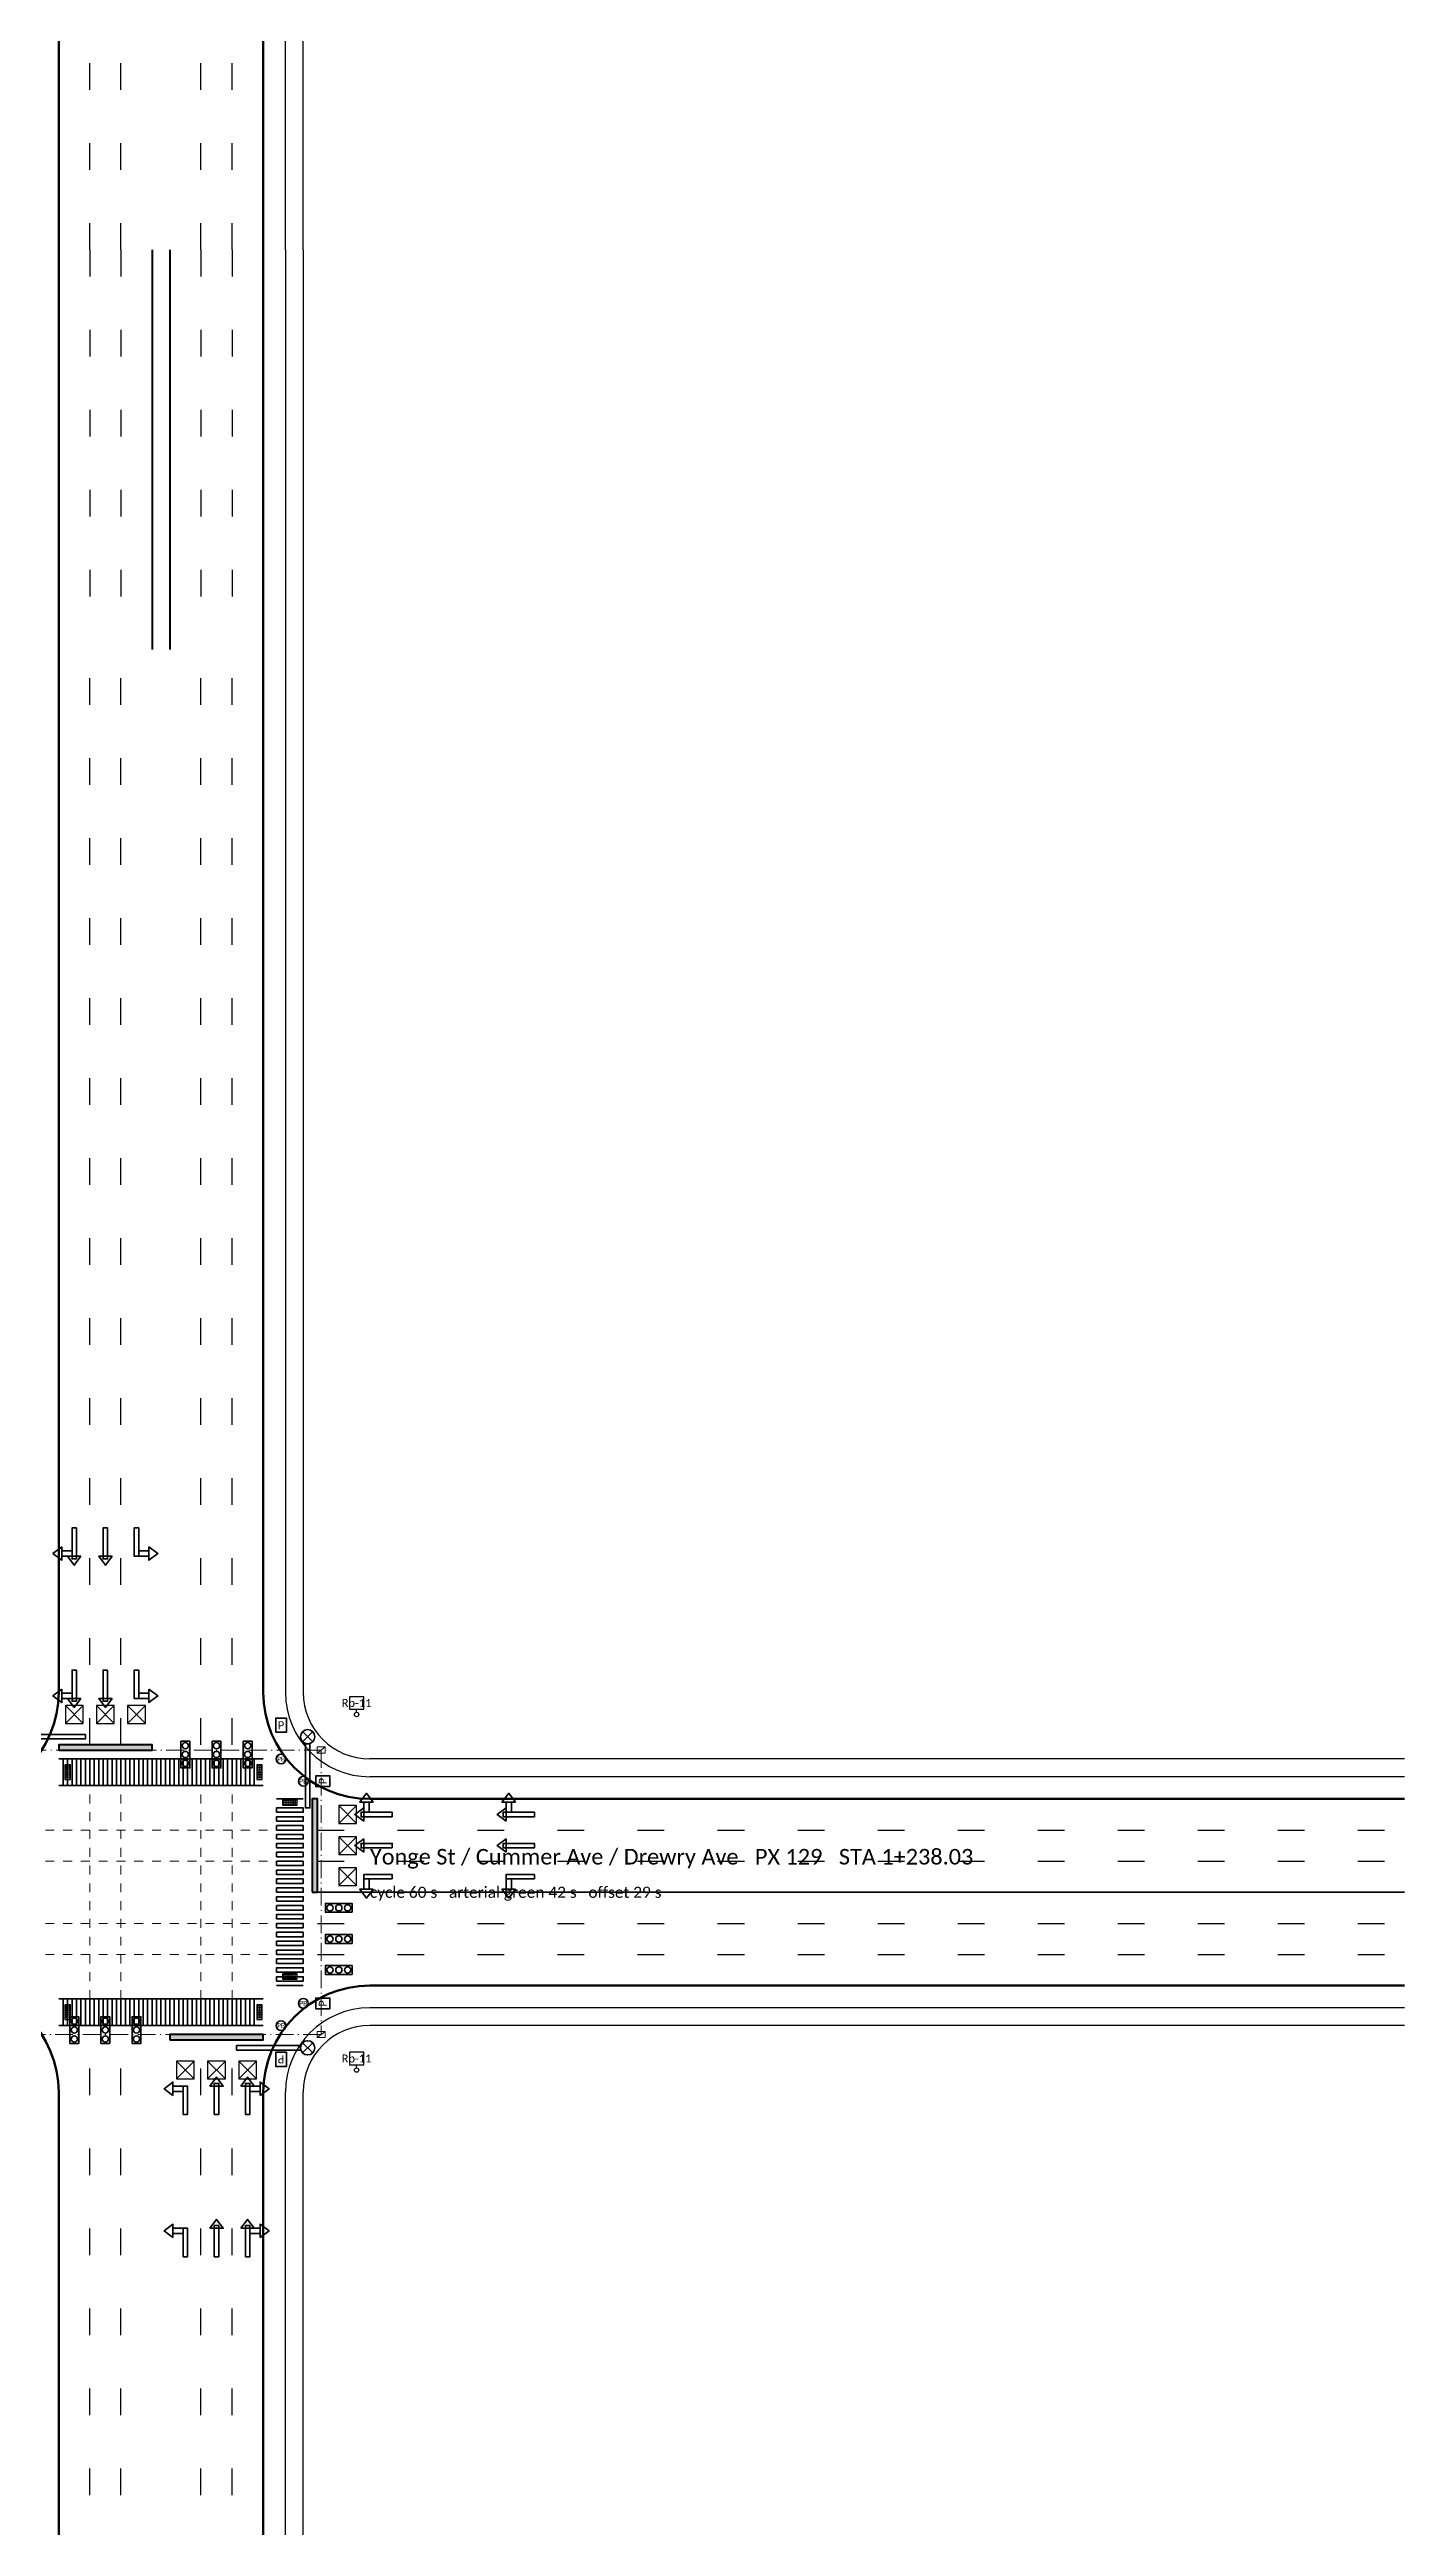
# Model space of a CAD drawing. Header units: metres. Extents: x -175 to 175, y -2157 to 95.
# Drawn here: x -12.5 to 139.8, y -1309.4 to -1030.7 of the extents above; entities that cross this region are included whole.
import ezdxf
from ezdxf.enums import TextEntityAlignment as Align

# ---------------------------------------------------------------- set-up
doc = ezdxf.new("R2010")
doc.units = ezdxf.units.M
for name, pattern in [('EXT_LINE', [2, 1, -1]), ('LANE_LINE', [9, 3, -6]), ('UG_CONDUIT', [3, 2, -0.5, 0, -0.5])]:
    doc.linetypes.add(name, pattern=pattern)
for name, color, linetype, lineweight in [('C-ANNO', 7, 'CONTINUOUS', 18), ('C-CURB', 2, 'CONTINUOUS', 50), ('C-ISLD', 5, 'CONTINUOUS', 40), ('C-MARK', 7, 'CONTINUOUS', 35), ('C-MARK-EXT', 7, 'EXT_LINE', 18), ('C-MARK-LANE', 7, 'LANE_LINE', 25), ('C-MARK-STOP', 7, 'CONTINUOUS', 40), ('C-MARK-YELW', 2, 'CONTINUOUS', 35), ('C-PED', 3, 'CONTINUOUS', 25), ('C-ROAD', 7, 'CONTINUOUS', 50), ('C-SGNL', 1, 'CONTINUOUS', 35), ('C-SGNL-DET', 40, 'CONTINUOUS', 25), ('C-SGNL-UG', 30, 'UG_CONDUIT', 18), ('C-SIGN', 30, 'CONTINUOUS', 25)]:
    doc.layers.add(name, color=color, linetype=linetype, lineweight=lineweight)
doc.styles.add('ANNO', font='calibri.ttf')

# ---------------------------------------------------------------- blocks, each defined once
blk = doc.blocks.new('INT-856')
at = {"layer": 'C-CURB'}
for points in [[(-11.5, -174.8), (-11.5, -10.5)], [(11.5, -174.8), (11.5, -10.5)]]:
    blk.add_lwpolyline(points, dxfattribs=at)
at = {"layer": 'C-MARK-LANE'}
for points in [[(-8, -174.8), (-8, -9.6)], [(-4.5, -174.8), (-4.5, -9.6)], [(4.5, -174.8), (4.5, -9.6)], [(8, -174.8), (8, -9.6)]]:
    blk.add_lwpolyline(points, dxfattribs=at)
at = {"layer": 'C-PED'}
for points in [[(14, -174.8), (14, -10.5)], [(16, -174.8), (16, -10.5)]]:
    blk.add_lwpolyline(points, dxfattribs=at)
blk = doc.blocks.new('ARROW-L')
for points in [[(-1.4, 2.15), (-2.4, 2.9), (-1.4, 3.65)], [(-0.25, 2.6), (-1.4, 2.6), (-1.4, 3.2), (-0.25, 3.2)], [(-0.25, 0), (0.25, 0), (0.25, 3.2), (-0.25, 3.2)]]:
    blk.add_lwpolyline(points, close=True)
blk = doc.blocks.new('ARROW-T')
for points in [[(-0.75, 3.2), (0.75, 3.2), (0, 4.2)], [(-0.25, 0), (0.25, 0), (0.25, 3.5), (-0.25, 3.5)]]:
    blk.add_lwpolyline(points, close=True)
blk = doc.blocks.new('ARROW-TR')
for points in [[(-0.75, 3.2), (0.75, 3.2), (0, 4.2)], [(-0.25, 0), (0.25, 0), (0.25, 3.5), (-0.25, 3.5)], [(0.25, 2.6), (1.4, 2.6), (1.4, 3.2), (0.25, 3.2)], [(1.4, 2.15), (2.4, 2.9), (1.4, 3.65)]]:
    blk.add_lwpolyline(points, close=True)
blk = doc.blocks.new('SIG-MASTARM')
for p, q in [((-0.57, -0.57), (0.57, 0.57)), ((-0.57, 0.57), (0.57, -0.57))]:
    blk.add_line(p, q)
blk.add_lwpolyline([(0.8, 0.25), (8, 0.25), (8, -0.25), (0.8, -0.25)], close=True)
blk.add_circle((0, 0), 0.8)
blk = doc.blocks.new('SIG-3SEC')
blk.add_lwpolyline([(-0.5, 0), (0.5, 0), (0.5, 3), (-0.5, 3)], close=True)
for centre in [(0, 2.5), (0, 1.5), (0, 0.5)]:
    blk.add_circle(centre, 0.35)
blk = doc.blocks.new('CURB-RAMP-TWSI')
blk.add_lwpolyline([(0, 0), (1.65, 0), (1.65, 0.61), (0, 0.61)], close=True)
for centre in [(0.1, 0.49), (0.1, 0.3), (0.1, 0.11), (0.29, 0.49), (0.29, 0.3), (0.29, 0.11), (0.48, 0.49), (0.48, 0.3), (0.48, 0.11), (0.67, 0.49), (0.67, 0.3), (0.67, 0.11), (0.86, 0.49), (0.86, 0.3), (0.86, 0.11), (1.05, 0.49), (1.05, 0.3), (1.05, 0.11), (1.24, 0.49), (1.24, 0.3), (1.24, 0.11), (1.43, 0.49), (1.43, 0.3), (1.43, 0.11)]:
    blk.add_circle(centre, 0.045)
blk = doc.blocks.new('SIG-PED')
blk.add_lwpolyline([(-0.6, 0), (0.6, 0), (0.6, 1.6), (-0.6, 1.6)], close=True)
at = {"style": 'ANNO'}
blk.add_text('P', height=0.9, dxfattribs=at).set_placement((0, 0.8), align=Align.MIDDLE_CENTER)
blk = doc.blocks.new('SIG-PB')
blk.add_circle((0, 0), 0.55)
at = {"style": 'ANNO'}
blk.add_text('PB', height=0.55, dxfattribs=at).set_placement((0, 0), align=Align.MIDDLE_CENTER)
blk = doc.blocks.new('SIG-JB')
blk.add_line((-0.45, -0.35), (0.45, 0.35))
blk.add_lwpolyline([(-0.45, -0.35), (0.45, -0.35), (0.45, 0.35), (-0.45, 0.35)], close=True)
blk = doc.blocks.new('DET-LOOP')
for p, q in [((-1, -1), (1, 1)), ((-1, 1), (1, -1))]:
    blk.add_line(p, q)
blk.add_lwpolyline([(-1, -1), (1, -1), (1, 1), (-1, 1)], close=True)
blk = doc.blocks.new('SIGN-POST')
blk.add_line((0, 0.25), (0, 0.6))
blk.add_lwpolyline([(-0.8, 0.6), (0.8, 0.6), (0.8, 2), (-0.8, 2)], close=True)
blk.add_circle((0, 0), 0.25)
at = {"style": 'ANNO'}
blk.add_attdef('CODE', text='', height=0.9, dxfattribs=at).set_placement((0, 1.3), align=Align.MIDDLE_CENTER)
blk = doc.blocks.new('INT-129')
at = {"layer": 'C-MARK-STOP'}
for points in [[(-11.5, 16), (-1, 16), (-1, 16.6), (-11.5, 16.6)], [(17, 0), (17.6, 0), (17.6, 10.5), (17, 10.5)], [(1, -16.6), (11.5, -16.6), (11.5, -16), (1, -16)]]:
    blk.add_hatch(color=7, dxfattribs=at).paths.add_polyline_path(points)
at = {"layer": 'C-CURB'}
for points in [[(-11.5, 139.83), (-11.5, 22.5)], [(11.5, 139.83), (11.5, 22.5)], [(139.83, 10.5), (23.5, 10.5)], [(139.83, -10.5), (23.5, -10.5)], [(-11.5, -139.83), (-11.5, -22.5)], [(11.5, -139.83), (11.5, -22.5)]]:
    blk.add_lwpolyline(points, dxfattribs=at)
for centre, start, end in [((-23.5, 22.5), 270, 360), ((23.5, 22.5), 180, 270), ((-23.5, -22.5), 0, 90), ((23.5, -22.5), 90, 180)]:
    blk.add_arc(centre, 12, start, end, dxfattribs=at)
at = {"layer": 'C-MARK'}
for points in [[(-11.5, 15), (11.5, 15)], [(-11.5, 12), (11.5, 12)], [(13, 10.5), (16, 10.5)], [(13, -10.5), (16, -10.5)], [(-11.5, -12), (11.5, -12)], [(-11.5, -15), (11.5, -15)]]:
    blk.add_lwpolyline(points, dxfattribs=at)
for points in [[(-11, 12), (-10.5, 12), (-10.5, 15), (-11, 15)], [(-10, 12), (-9.5, 12), (-9.5, 15), (-10, 15)], [(-9, 12), (-8.5, 12), (-8.5, 15), (-9, 15)], [(-8, 12), (-7.5, 12), (-7.5, 15), (-8, 15)], [(-7, 12), (-6.5, 12), (-6.5, 15), (-7, 15)], [(-6, 12), (-5.5, 12), (-5.5, 15), (-6, 15)], [(-5, 12), (-4.5, 12), (-4.5, 15), (-5, 15)], [(-4, 12), (-3.5, 12), (-3.5, 15), (-4, 15)], [(-3, 12), (-2.5, 12), (-2.5, 15), (-3, 15)], [(-2, 12), (-1.5, 12), (-1.5, 15), (-2, 15)], [(-1, 12), (-0.5, 12), (-0.5, 15), (-1, 15)], [(0, 12), (0.5, 12), (0.5, 15), (0, 15)], [(1, 12), (1.5, 12), (1.5, 15), (1, 15)], [(2, 12), (2.5, 12), (2.5, 15), (2, 15)], [(3, 12), (3.5, 12), (3.5, 15), (3, 15)], [(4, 12), (4.5, 12), (4.5, 15), (4, 15)], [(5, 12), (5.5, 12), (5.5, 15), (5, 15)], [(6, 12), (6.5, 12), (6.5, 15), (6, 15)], [(7, 12), (7.5, 12), (7.5, 15), (7, 15)], [(8, 12), (8.5, 12), (8.5, 15), (8, 15)], [(9, 12), (9.5, 12), (9.5, 15), (9, 15)], [(10, 12), (10.5, 12), (10.5, 15), (10, 15)], [(13, 9), (16, 9), (16, 9.5), (13, 9.5)], [(13, 8), (16, 8), (16, 8.5), (13, 8.5)], [(13, 7), (16, 7), (16, 7.5), (13, 7.5)], [(13, 6), (16, 6), (16, 6.5), (13, 6.5)], [(13, 5), (16, 5), (16, 5.5), (13, 5.5)], [(13, 4), (16, 4), (16, 4.5), (13, 4.5)], [(13, 3), (16, 3), (16, 3.5), (13, 3.5)], [(13, 2), (16, 2), (16, 2.5), (13, 2.5)], [(13, 1), (16, 1), (16, 1.5), (13, 1.5)], [(13, 0), (16, 0), (16, 0.5), (13, 0.5)], [(13, -1), (16, -1), (16, -0.5), (13, -0.5)], [(13, -2), (16, -2), (16, -1.5), (13, -1.5)], [(13, -3), (16, -3), (16, -2.5), (13, -2.5)], [(13, -4), (16, -4), (16, -3.5), (13, -3.5)], [(13, -5), (16, -5), (16, -4.5), (13, -4.5)], [(13, -6), (16, -6), (16, -5.5), (13, -5.5)], [(13, -7), (16, -7), (16, -6.5), (13, -6.5)], [(13, -8), (16, -8), (16, -7.5), (13, -7.5)], [(13, -9), (16, -9), (16, -8.5), (13, -8.5)], [(13, -10), (16, -10), (16, -9.5), (13, -9.5)], [(-11, -15), (-10.5, -15), (-10.5, -12), (-11, -12)], [(-10, -15), (-9.5, -15), (-9.5, -12), (-10, -12)], [(-9, -15), (-8.5, -15), (-8.5, -12), (-9, -12)], [(-8, -15), (-7.5, -15), (-7.5, -12), (-8, -12)], [(-7, -15), (-6.5, -15), (-6.5, -12), (-7, -12)], [(-6, -15), (-5.5, -15), (-5.5, -12), (-6, -12)], [(-5, -15), (-4.5, -15), (-4.5, -12), (-5, -12)], [(-4, -15), (-3.5, -15), (-3.5, -12), (-4, -12)], [(-3, -15), (-2.5, -15), (-2.5, -12), (-3, -12)], [(-2, -15), (-1.5, -15), (-1.5, -12), (-2, -12)], [(-1, -15), (-0.5, -15), (-0.5, -12), (-1, -12)], [(0, -15), (0.5, -15), (0.5, -12), (0, -12)], [(1, -15), (1.5, -15), (1.5, -12), (1, -12)], [(2, -15), (2.5, -15), (2.5, -12), (2, -12)], [(3, -15), (3.5, -15), (3.5, -12), (3, -12)], [(4, -15), (4.5, -15), (4.5, -12), (4, -12)], [(5, -15), (5.5, -15), (5.5, -12), (5, -12)], [(6, -15), (6.5, -15), (6.5, -12), (6, -12)], [(7, -15), (7.5, -15), (7.5, -12), (7, -12)], [(8, -15), (8.5, -15), (8.5, -12), (8, -12)], [(9, -15), (9.5, -15), (9.5, -12), (9, -12)], [(10, -15), (10.5, -15), (10.5, -12), (10, -12)]]:
    blk.add_lwpolyline(points, close=True, dxfattribs=at)
at = {"layer": 'C-MARK-EXT'}
for points in [[(-8, -12), (-8, 12)], [(-4.5, -12), (-4.5, 12)], [(4.5, -12), (4.5, 12)], [(8, -12), (8, 12)], [(-13, 7), (13, 7)], [(-13, 3.5), (13, 3.5)], [(-13, -3.5), (13, -3.5)], [(-13, -7), (13, -7)]]:
    blk.add_lwpolyline(points, dxfattribs=at)
at = {"layer": 'C-MARK-LANE'}
for points in [[(-8, 16.6), (-8, 139.83)], [(-4.5, 16.6), (-4.5, 139.83)], [(4.5, 16.6), (4.5, 139.83)], [(8, 16.6), (8, 139.83)], [(17.6, 7), (139.83, 7)], [(17.6, 3.5), (139.83, 3.5)], [(17.6, -3.5), (139.83, -3.5)], [(17.6, -7), (139.83, -7)], [(-8, -139.83), (-8, -16.6)], [(-4.5, -139.83), (-4.5, -16.6)], [(4.5, -139.83), (4.5, -16.6)], [(8, -139.83), (8, -16.6)]]:
    blk.add_lwpolyline(points, dxfattribs=at)
at = {"layer": 'C-MARK-STOP'}
for points in [[(-11.5, 16), (-1, 16), (-1, 16.6), (-11.5, 16.6)], [(17, 0), (17.6, 0), (17.6, 10.5), (17, 10.5)], [(1, -16.6), (11.5, -16.6), (11.5, -16), (1, -16)]]:
    blk.add_lwpolyline(points, close=True, dxfattribs=at)
at = {"layer": 'C-MARK-YELW'}
blk.add_lwpolyline([(17.6, 0), (139.83, 0)], dxfattribs=at)
at = {"layer": 'C-PED'}
for points in [[(14, 139.83), (14, 22.5)], [(16, 139.83), (16, 22.5)], [(139.83, 15), (23.5, 15)], [(139.83, 13), (23.5, 13)], [(139.83, -13), (23.5, -13)], [(139.83, -15), (23.5, -15)], [(14, -139.83), (14, -22.5)], [(16, -139.83), (16, -22.5)]]:
    blk.add_lwpolyline(points, dxfattribs=at)
for centre, radius, start, end in [((23.5, 22.5), 9.5, 180, 270), ((23.5, 22.5), 7.5, 180, 270), ((23.5, -22.5), 9.5, 90, 180), ((23.5, -22.5), 7.5, 90, 180)]:
    blk.add_arc(centre, radius, start, end, dxfattribs=at)
at = {"layer": 'C-SGNL-UG'}
blk.add_lwpolyline([(-18, 16), (18, 16), (18, -16), (-18, -16), (-18, 16)], dxfattribs=at)
at = {"layer": 'C-MARK'}
for name, p, rotation in [('ARROW-TR', (-9.75, 41), 180), ('ARROW-T', (-6.25, 41), 180), ('ARROW-L', (-2.75, 41), 180), ('ARROW-TR', (-9.75, 25), 180), ('ARROW-T', (-6.25, 25), 180), ('ARROW-L', (-2.75, 25), 180), ('ARROW-TR', (26, 8.75), 90), ('ARROW-TR', (42, 8.75), 90), ('ARROW-T', (26, 5.25), 90), ('ARROW-T', (42, 5.25), 90), ('ARROW-L', (26, 1.75), 90), ('ARROW-L', (42, 1.75), 90)]:
    blk.add_blockref(name, p, dxfattribs=dict(at, rotation=rotation))
for name, p in [('ARROW-L', (2.75, -25)), ('ARROW-T', (6.25, -25)), ('ARROW-TR', (9.75, -25)), ('ARROW-L', (2.75, -41)), ('ARROW-T', (6.25, -41)), ('ARROW-TR', (9.75, -41))]:
    blk.add_blockref(name, p, dxfattribs=at)
at = {"layer": 'C-PED', "rotation": 270}
for p in [(-10.79, 14.32), (10.79, 14.32), (-10.79, -12.68), (10.79, -12.68)]:
    blk.add_blockref('CURB-RAMP-TWSI', p, dxfattribs=at)
at = {"layer": 'C-PED'}
for p in [(13.68, 9.79), (13.68, -9.79)]:
    blk.add_blockref('CURB-RAMP-TWSI', p, dxfattribs=at)
at = {"layer": 'C-SGNL'}
for name, p in [('SIG-PED', (13.5, 18)), ('SIG-MASTARM', (-16.5, 17.5)), ('SIG-PB', (13.5, 15)), ('SIG-PB', (16, 12.5)), ('SIG-PB', (16, -12.5)), ('SIG-3SEC', (-9.75, -17)), ('SIG-3SEC', (-6.25, -17)), ('SIG-3SEC', (-2.75, -17)), ('SIG-PB', (13.5, -15))]:
    blk.add_blockref(name, p, dxfattribs=at)
for name, p, rotation in [('SIG-3SEC', (2.75, 17), 180), ('SIG-3SEC', (6.25, 17), 180), ('SIG-3SEC', (9.75, 17), 180), ('SIG-MASTARM', (16.5, 17.5), 270), ('SIG-PED', (19, 12.5), 90), ('SIG-3SEC', (21.5, -1.75), 90), ('SIG-3SEC', (21.5, -5.25), 90), ('SIG-3SEC', (21.5, -8.75), 90), ('SIG-PED', (19, -12.5), 90), ('SIG-MASTARM', (16.5, -17.5), 180), ('SIG-PED', (13.5, -18), 180)]:
    blk.add_blockref(name, p, dxfattribs=dict(at, rotation=rotation))
at = {"layer": 'C-SGNL-DET'}
for p in [(-9.75, 20), (-6.25, 20), (-2.75, 20), (21, 8.75), (21, 5.25), (21, 1.75), (2.75, -20), (6.25, -20), (9.75, -20)]:
    blk.add_blockref('DET-LOOP', p, dxfattribs=at)
at = {"layer": 'C-SGNL-UG'}
for p in [(18, 16), (18, -16)]:
    blk.add_blockref('SIG-JB', p, dxfattribs=at)
at = {"layer": 'C-SIGN'}
for p in [(22, 20), (22, -20)]:
    blk.add_blockref('SIGN-POST', p, dxfattribs=at).add_auto_attribs({'CODE': 'Rb-11'})

msp = doc.modelspace()

# ---------------------------------------------------------------- linework, layer by layer
at = {"layer": 'C-CURB'}
for points in [[(-11.5, -1053.23), (-11.5, -1098.2)], [(11.5, -1053.23), (11.5, -1098.2)]]:
    msp.add_lwpolyline(points, dxfattribs=at)
at = {"layer": 'C-ISLD'}
for points in [[(-1, -1053.23), (-1, -1098.2)], [(1, -1053.23), (1, -1098.2)]]:
    msp.add_lwpolyline(points, dxfattribs=at)
at = {"layer": 'C-MARK-LANE'}
for points in [[(-8, -1053.23), (-8, -1098.2)], [(-4.5, -1053.23), (-4.5, -1098.2)], [(4.5, -1053.23), (4.5, -1098.2)], [(8, -1053.23), (8, -1098.2)]]:
    msp.add_lwpolyline(points, dxfattribs=at)
at = {"layer": 'C-PED'}
for points in [[(14, -1053.23), (14, -1098.2)], [(16, -1053.23), (16, -1098.2)]]:
    msp.add_lwpolyline(points, dxfattribs=at)

# ---------------------------------------------------------------- block references
at = {"layer": 'C-ROAD'}
for name, p in [('INT-856', (0, -878.44)), ('INT-129', (0, -1238.03))]:
    msp.add_blockref(name, p, dxfattribs=at)

# ---------------------------------------------------------------- texts
at = {"layer": 'C-ANNO', "style": 'ANNO'}
for s, height, p in [('Yonge St / Cummer Ave / Drewry Ave   PX 129   STA 1+238.03', 1.75, (23.5, -1234.03)), ('cycle 60 s   arterial green 42 s   offset 29 s', 1.25, (23.5, -1238.03))]:
    msp.add_text(s, height=height, dxfattribs=at).set_placement(p, align=Align.MIDDLE_LEFT)

doc.saveas('drawing.dxf')
